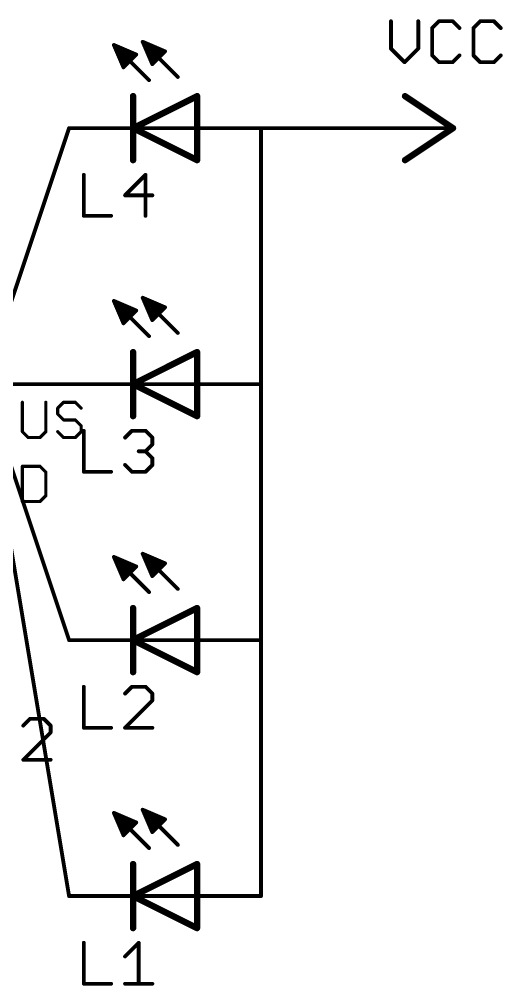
# Model space of a CAD drawing. Extents: x -12 to 175, y 0 to 78.
# Drawn here: x 155.51 to 174.69, y 9.14 to 47.5 of the extents above; entities that cross this region are included whole.
import ezdxf

# ---------------------------------------------------------------- set-up
doc = ezdxf.new("R2010")
doc.units = 0
for name, color, linetype in [('91', 82, 'CONTINUOUS'), ('94', 22, 'CONTINUOUS'), ('95', 253, 'CONTINUOUS'), ('96', 253, 'CONTINUOUS')]:
    doc.layers.add(name, color=color, linetype=linetype)

msp = doc.modelspace()

# ---------------------------------------------------------------- linework, layer by layer
at = {"layer": '91', "const_width": 0.1524}
for points in [[(157.48, 43.18), (154.94, 35.56)], [(165.1, 12.7), (165.1, 43.18)], [(165.1, 22.86), (165.1, 43.18)], [(165.1, 33.02), (165.1, 43.18)], [(170.18, 43.18), (165.1, 43.18)], [(154.94, 33.02), (157.48, 33.02)], [(157.48, 22.86), (154.94, 30.48)], [(157.48, 12.7), (154.94, 27.94)]]:
    msp.add_lwpolyline(points, dxfattribs=at)
at = {"layer": '91', "const_width": 0.0762}
for points in [[(157.5161, 43.168, 1), (157.4439, 43.192)], [(165.1381, 43.18, 1), (165.0619, 43.18)], [(165.1381, 43.18, 1), (165.0619, 43.18)], [(165.1381, 43.18, 1), (165.0619, 43.18)], [(165.1, 43.2181, 1), (165.1, 43.1419)], [(170.18, 43.1419, 1), (170.18, 43.2181)], [(157.48, 32.9819, 1), (157.48, 33.0581)], [(165.0619, 33.02, 1), (165.1381, 33.02)], [(157.4439, 22.848, 1), (157.5161, 22.872)], [(165.0619, 22.86, 1), (165.1381, 22.86)], [(157.4424, 12.6937, 1), (157.5176, 12.7063)], [(165.0619, 12.7, 1), (165.1381, 12.7)]]:
    msp.add_lwpolyline(points, format="xyb", dxfattribs=at)
at = {"layer": '94'}
for points, const_width in [([(159.258, 46.482), (160.147, 46.101)], 0.1524), ([(159.639, 45.593), (159.258, 46.482)], 0.1524), ([(160.655, 45.085), (159.258, 46.482)], 0.1524), ([(159.3596, 46.4385), (159.3596, 46.2449)], 0.1524), ([(159.512, 46.3731), (159.512, 45.8893)], 0.1524), ([(160.401, 46.609), (161.29, 46.228)], 0.1524), ([(160.782, 45.72), (160.401, 46.609)], 0.1524), ([(161.798, 45.212), (160.401, 46.609)], 0.1524), ([(160.4264, 46.5981), (160.4264, 46.5497)], 0.1524), ([(160.5788, 46.5328), (160.5788, 46.1941)], 0.1524), ([(160.7312, 46.4675), (160.7312, 45.8385)], 0.1524), ([(160.8836, 46.4022), (160.8836, 45.8216)], 0.1524), ([(161.036, 46.3369), (161.036, 45.974)], 0.1524), ([(160.147, 46.101), (159.639, 45.593)], 0.1524), ([(159.6644, 46.3078), (159.6644, 45.6184)], 0.1524), ([(159.8168, 46.2425), (159.8168, 45.7708)], 0.1524), ([(159.9692, 46.1772), (159.9692, 45.9232)], 0.1524), ([(160.1216, 46.1119), (160.1216, 46.0756)], 0.1524), ([(161.29, 46.228), (160.782, 45.72)], 0.1524), ([(161.1884, 46.2715), (161.1884, 46.1264)], 0.1524), ([(160.02, 43.18), (162.56, 44.45)], 0.254), ([(160.02, 43.18), (160.02, 44.45)], 0.254), ([(162.56, 43.18), (162.56, 44.45)], 0.254), ([(172.72, 43.18), (170.815, 44.45)], 0.254), ([(157.48, 43.18), (160.02, 43.18)], 0.1524), ([(162.56, 41.91), (160.02, 43.18)], 0.254), ([(160.02, 41.91), (160.02, 43.18)], 0.254), ([(162.56, 43.18), (160.02, 43.18)], 0.1524), ([(162.56, 41.91), (162.56, 43.18)], 0.254), ([(165.1, 43.18), (162.56, 43.18)], 0.1524), ([(170.18, 43.18), (172.72, 43.18)], 0.1524), ([(170.815, 41.91), (172.72, 43.18)], 0.254), ([(160.401, 36.449), (161.29, 36.068)], 0.1524), ([(160.782, 35.56), (160.401, 36.449)], 0.1524), ([(161.798, 35.052), (160.401, 36.449)], 0.1524), ([(160.4264, 36.4381), (160.4264, 36.3897)], 0.1524), ([(160.5788, 36.3728), (160.5788, 36.0341)], 0.1524), ([(159.258, 36.322), (160.147, 35.941)], 0.1524), ([(159.639, 35.433), (159.258, 36.322)], 0.1524), ([(160.655, 34.925), (159.258, 36.322)], 0.1524), ([(159.3596, 36.2785), (159.3596, 36.0849)], 0.1524), ([(159.512, 36.2131), (159.512, 35.7293)], 0.1524), ([(159.6644, 36.1478), (159.6644, 35.4584)], 0.1524), ([(159.8168, 36.0825), (159.8168, 35.6108)], 0.1524), ([(159.9692, 36.0172), (159.9692, 35.7632)], 0.1524), ([(160.7312, 36.3075), (160.7312, 35.6785)], 0.1524), ([(161.29, 36.068), (160.782, 35.56)], 0.1524), ([(160.8836, 36.2422), (160.8836, 35.6616)], 0.1524), ([(161.036, 36.1769), (161.036, 35.814)], 0.1524), ([(161.1884, 36.1115), (161.1884, 35.9664)], 0.1524), ([(160.147, 35.941), (159.639, 35.433)], 0.1524), ([(160.1216, 35.9519), (160.1216, 35.9156)], 0.1524), ([(160.02, 33.02), (162.56, 34.29)], 0.254), ([(160.02, 33.02), (160.02, 34.29)], 0.254), ([(162.56, 33.02), (162.56, 34.29)], 0.254), ([(157.48, 33.02), (160.02, 33.02)], 0.1524), ([(162.56, 31.75), (160.02, 33.02)], 0.254), ([(160.02, 31.75), (160.02, 33.02)], 0.254), ([(162.56, 33.02), (160.02, 33.02)], 0.1524), ([(162.56, 31.75), (162.56, 33.02)], 0.254), ([(165.1, 33.02), (162.56, 33.02)], 0.1524), ([(159.258, 26.162), (160.147, 25.781)], 0.1524), ([(159.639, 25.273), (159.258, 26.162)], 0.1524), ([(160.655, 24.765), (159.258, 26.162)], 0.1524), ([(159.3596, 26.1185), (159.3596, 25.9249)], 0.1524), ([(159.512, 26.0531), (159.512, 25.5693)], 0.1524), ([(160.401, 26.289), (161.29, 25.908)], 0.1524), ([(160.782, 25.4), (160.401, 26.289)], 0.1524), ([(161.798, 24.892), (160.401, 26.289)], 0.1524), ([(160.4264, 26.2781), (160.4264, 26.2297)], 0.1524), ([(160.5788, 26.2128), (160.5788, 25.8741)], 0.1524), ([(160.7312, 26.1475), (160.7312, 25.5185)], 0.1524), ([(160.8836, 26.0822), (160.8836, 25.5016)], 0.1524), ([(161.036, 26.0169), (161.036, 25.654)], 0.1524), ([(160.147, 25.781), (159.639, 25.273)], 0.1524), ([(159.6644, 25.9878), (159.6644, 25.2984)], 0.1524), ([(159.8168, 25.9225), (159.8168, 25.4508)], 0.1524), ([(159.9692, 25.8572), (159.9692, 25.6032)], 0.1524), ([(160.1216, 25.7919), (160.1216, 25.7556)], 0.1524), ([(161.29, 25.908), (160.782, 25.4)], 0.1524), ([(161.1884, 25.9515), (161.1884, 25.8064)], 0.1524), ([(160.02, 22.86), (162.56, 24.13)], 0.254), ([(160.02, 22.86), (160.02, 24.13)], 0.254), ([(162.56, 22.86), (162.56, 24.13)], 0.254), ([(157.48, 22.86), (160.02, 22.86)], 0.1524), ([(162.56, 21.59), (160.02, 22.86)], 0.254), ([(160.02, 21.59), (160.02, 22.86)], 0.254), ([(162.56, 22.86), (160.02, 22.86)], 0.1524), ([(162.56, 21.59), (162.56, 22.86)], 0.254), ([(165.1, 22.86), (162.56, 22.86)], 0.1524), ([(160.401, 16.129), (161.29, 15.748)], 0.1524), ([(160.782, 15.24), (160.401, 16.129)], 0.1524), ([(161.798, 14.732), (160.401, 16.129)], 0.1524), ([(160.4264, 16.1181), (160.4264, 16.0697)], 0.1524), ([(160.5788, 16.0528), (160.5788, 15.7141)], 0.1524), ([(159.258, 16.002), (160.147, 15.621)], 0.1524), ([(159.639, 15.113), (159.258, 16.002)], 0.1524), ([(160.655, 14.605), (159.258, 16.002)], 0.1524), ([(159.3596, 15.9585), (159.3596, 15.7649)], 0.1524), ([(159.512, 15.8931), (159.512, 15.4093)], 0.1524), ([(159.6644, 15.8278), (159.6644, 15.1384)], 0.1524), ([(159.8168, 15.7625), (159.8168, 15.2908)], 0.1524), ([(159.9692, 15.6972), (159.9692, 15.4432)], 0.1524), ([(160.7312, 15.9875), (160.7312, 15.3585)], 0.1524), ([(161.29, 15.748), (160.782, 15.24)], 0.1524), ([(160.8836, 15.9222), (160.8836, 15.3416)], 0.1524), ([(161.036, 15.8569), (161.036, 15.494)], 0.1524), ([(161.1884, 15.7915), (161.1884, 15.6464)], 0.1524), ([(160.147, 15.621), (159.639, 15.113)], 0.1524), ([(160.1216, 15.6319), (160.1216, 15.5956)], 0.1524), ([(160.02, 12.7), (162.56, 13.97)], 0.254), ([(160.02, 12.7), (160.02, 13.97)], 0.254), ([(162.56, 12.7), (162.56, 13.97)], 0.254), ([(157.48, 12.7), (160.02, 12.7)], 0.1524), ([(162.56, 11.43), (160.02, 12.7)], 0.254), ([(160.02, 11.43), (160.02, 12.7)], 0.254), ([(162.56, 12.7), (160.02, 12.7)], 0.1524), ([(162.56, 11.43), (162.56, 12.7)], 0.254), ([(165.1, 12.7), (162.56, 12.7)], 0.1524)]:
    msp.add_lwpolyline(points, dxfattribs=dict(at, const_width=const_width))
for points, const_width in [([(159.273, 46.517, 1), (159.243, 46.447)], 0.0762), ([(159.293, 46.497, 1), (159.223, 46.467)], 0.0762), ([(159.2849, 46.5089, 1), (159.2311, 46.4551)], 0.0762), ([(159.3977, 46.4385, 1), (159.3215, 46.4385)], 0.0762), ([(159.5501, 46.3731, 1), (159.4739, 46.3731)], 0.0762), ([(160.416, 46.644, 1), (160.386, 46.574)], 0.0762), ([(160.436, 46.624, 1), (160.366, 46.594)], 0.0762), ([(160.4279, 46.6359, 1), (160.3741, 46.5821)], 0.0762), ([(160.4645, 46.5981, 1), (160.3883, 46.5981)], 0.0762), ([(160.3883, 46.5497, 1), (160.4645, 46.5497)], 0.0762), ([(160.6169, 46.5328, 1), (160.5407, 46.5328)], 0.0762), ([(160.7693, 46.4675, 1), (160.6931, 46.4675)], 0.0762), ([(160.9217, 46.4022, 1), (160.8455, 46.4022)], 0.0762), ([(161.0741, 46.3369, 1), (160.9979, 46.3369)], 0.0762), ([(159.3215, 46.2449, 1), (159.3977, 46.2449)], 0.0762), ([(159.7025, 46.3078, 1), (159.6263, 46.3078)], 0.0762), ([(159.8549, 46.2425, 1), (159.7787, 46.2425)], 0.0762), ([(160.0073, 46.1772, 1), (159.9311, 46.1772)], 0.0762), ([(160.1597, 46.1119, 1), (160.0835, 46.1119)], 0.0762), ([(160.0835, 46.0756, 1), (160.1597, 46.0756)], 0.0762), ([(160.1739, 46.0741, 1), (160.1201, 46.1279)], 0.0762), ([(160.132, 46.066, 1), (160.162, 46.136)], 0.0762), ([(160.5407, 46.1941, 1), (160.6169, 46.1941)], 0.0762), ([(161.2265, 46.2715, 1), (161.1503, 46.2715)], 0.0762), ([(161.1503, 46.1264, 1), (161.2265, 46.1264)], 0.0762), ([(161.3169, 46.2011, 1), (161.2631, 46.2549)], 0.0762), ([(161.275, 46.193, 1), (161.305, 46.263)], 0.0762), ([(159.4739, 45.8893, 1), (159.5501, 45.8893)], 0.0762), ([(159.6121, 45.6199, 1), (159.6659, 45.5661)], 0.0762), ([(159.604, 45.578, 1), (159.674, 45.608)], 0.0762), ([(159.6263, 45.6184, 1), (159.7025, 45.6184)], 0.0762), ([(159.7787, 45.7708, 1), (159.8549, 45.7708)], 0.0762), ([(159.9311, 45.9232, 1), (160.0073, 45.9232)], 0.0762), ([(160.6931, 45.8385, 1), (160.7693, 45.8385)], 0.0762), ([(160.7551, 45.7469, 1), (160.8089, 45.6931)], 0.0762), ([(160.747, 45.705, 1), (160.817, 45.735)], 0.0762), ([(160.8455, 45.8216, 1), (160.9217, 45.8216)], 0.0762), ([(160.9979, 45.974, 1), (161.0741, 45.974)], 0.0762), ([(161.7711, 45.1851, 1), (161.8249, 45.2389)], 0.0762), ([(160.6281, 45.0581, 1), (160.6819, 45.1119)], 0.0762), ([(160.0835, 44.45, 1), (159.9565, 44.45)], 0.127), ([(162.6235, 44.45, 1), (162.4965, 44.45)], 0.127), ([(162.5884, 44.3932, 1), (162.5316, 44.5068)], 0.127), ([(170.8502, 44.5028, 1), (170.7798, 44.3972)], 0.127), ([(157.48, 43.2181, 1), (157.48, 43.1419)], 0.0762), ([(160.0484, 43.2368, 1), (159.9916, 43.1232)], 0.127), ([(160.0835, 43.18, 1), (159.9565, 43.18)], 0.127), ([(159.9916, 43.2368, 1), (160.0484, 43.1232)], 0.127), ([(159.9565, 43.18, 1), (160.0835, 43.18)], 0.127), ([(160.02, 43.2181, 1), (160.02, 43.1419)], 0.0762), ([(160.02, 43.1419, 1), (160.02, 43.2181)], 0.0762), ([(162.6235, 43.18, 1), (162.4965, 43.18)], 0.127), ([(162.4965, 43.18, 1), (162.6235, 43.18)], 0.127), ([(162.56, 43.2181, 1), (162.56, 43.1419)], 0.0762), ([(162.56, 43.1419, 1), (162.56, 43.2181)], 0.0762), ([(165.1, 43.1419, 1), (165.1, 43.2181)], 0.0762), ([(170.18, 43.2181, 1), (170.18, 43.1419)], 0.0762), ([(172.7552, 43.1272, 1), (172.6848, 43.2328)], 0.127), ([(172.6848, 43.1272, 1), (172.7552, 43.2328)], 0.127), ([(172.72, 43.1419, 1), (172.72, 43.2181)], 0.0762), ([(159.9565, 41.91, 1), (160.0835, 41.91)], 0.127), ([(162.4965, 41.91, 1), (162.6235, 41.91)], 0.127), ([(162.5316, 41.8532, 1), (162.5884, 41.9668)], 0.127), ([(170.7798, 41.9628, 1), (170.8502, 41.8572)], 0.127), ([(160.416, 36.484, 1), (160.386, 36.414)], 0.0762), ([(160.436, 36.464, 1), (160.366, 36.434)], 0.0762), ([(160.4279, 36.4759, 1), (160.3741, 36.4221)], 0.0762), ([(160.4645, 36.4381, 1), (160.3883, 36.4381)], 0.0762), ([(160.6169, 36.3728, 1), (160.5407, 36.3728)], 0.0762), ([(159.273, 36.357, 1), (159.243, 36.287)], 0.0762), ([(159.293, 36.337, 1), (159.223, 36.307)], 0.0762), ([(159.2849, 36.3489, 1), (159.2311, 36.2951)], 0.0762), ([(159.3977, 36.2785, 1), (159.3215, 36.2785)], 0.0762), ([(159.3215, 36.0849, 1), (159.3977, 36.0849)], 0.0762), ([(159.5501, 36.2131, 1), (159.4739, 36.2131)], 0.0762), ([(159.7025, 36.1478, 1), (159.6263, 36.1478)], 0.0762), ([(159.8549, 36.0825, 1), (159.7787, 36.0825)], 0.0762), ([(160.0073, 36.0172, 1), (159.9311, 36.0172)], 0.0762), ([(160.3883, 36.3897, 1), (160.4645, 36.3897)], 0.0762), ([(160.5407, 36.0341, 1), (160.6169, 36.0341)], 0.0762), ([(160.7693, 36.3075, 1), (160.6931, 36.3075)], 0.0762), ([(160.9217, 36.2422, 1), (160.8455, 36.2422)], 0.0762), ([(161.0741, 36.1769, 1), (160.9979, 36.1769)], 0.0762), ([(161.2265, 36.1115, 1), (161.1503, 36.1115)], 0.0762), ([(161.3169, 36.0411, 1), (161.2631, 36.0949)], 0.0762), ([(161.275, 36.033, 1), (161.305, 36.103)], 0.0762), ([(159.4739, 35.7293, 1), (159.5501, 35.7293)], 0.0762), ([(159.9311, 35.7632, 1), (160.0073, 35.7632)], 0.0762), ([(160.1597, 35.9519, 1), (160.0835, 35.9519)], 0.0762), ([(160.0835, 35.9156, 1), (160.1597, 35.9156)], 0.0762), ([(160.1739, 35.9141, 1), (160.1201, 35.9679)], 0.0762), ([(160.132, 35.906, 1), (160.162, 35.976)], 0.0762), ([(160.6931, 35.6785, 1), (160.7693, 35.6785)], 0.0762), ([(160.8455, 35.6616, 1), (160.9217, 35.6616)], 0.0762), ([(160.9979, 35.814, 1), (161.0741, 35.814)], 0.0762), ([(161.1503, 35.9664, 1), (161.2265, 35.9664)], 0.0762), ([(159.6121, 35.4599, 1), (159.6659, 35.4061)], 0.0762), ([(159.604, 35.418, 1), (159.674, 35.448)], 0.0762), ([(159.6263, 35.4584, 1), (159.7025, 35.4584)], 0.0762), ([(159.7787, 35.6108, 1), (159.8549, 35.6108)], 0.0762), ([(160.7551, 35.5869, 1), (160.8089, 35.5331)], 0.0762), ([(160.747, 35.545, 1), (160.817, 35.575)], 0.0762), ([(160.6281, 34.8981, 1), (160.6819, 34.9519)], 0.0762), ([(161.7711, 35.0251, 1), (161.8249, 35.0789)], 0.0762), ([(160.0835, 34.29, 1), (159.9565, 34.29)], 0.127), ([(162.6235, 34.29, 1), (162.4965, 34.29)], 0.127), ([(162.5884, 34.2332, 1), (162.5316, 34.3468)], 0.127), ([(157.48, 33.0581, 1), (157.48, 32.9819)], 0.0762), ([(160.0484, 33.0768, 1), (159.9916, 32.9632)], 0.127), ([(160.0835, 33.02, 1), (159.9565, 33.02)], 0.127), ([(159.9916, 33.0768, 1), (160.0484, 32.9632)], 0.127), ([(159.9565, 33.02, 1), (160.0835, 33.02)], 0.127), ([(160.02, 33.0581, 1), (160.02, 32.9819)], 0.0762), ([(160.02, 32.9819, 1), (160.02, 33.0581)], 0.0762), ([(162.6235, 33.02, 1), (162.4965, 33.02)], 0.127), ([(162.4965, 33.02, 1), (162.6235, 33.02)], 0.127), ([(162.56, 33.0581, 1), (162.56, 32.9819)], 0.0762), ([(162.56, 32.9819, 1), (162.56, 33.0581)], 0.0762), ([(165.1, 32.9819, 1), (165.1, 33.0581)], 0.0762), ([(162.5316, 31.6932, 1), (162.5884, 31.8068)], 0.127), ([(159.9565, 31.75, 1), (160.0835, 31.75)], 0.127), ([(162.4965, 31.75, 1), (162.6235, 31.75)], 0.127), ([(159.273, 26.197, 1), (159.243, 26.127)], 0.0762), ([(159.293, 26.177, 1), (159.223, 26.147)], 0.0762), ([(159.2849, 26.1889, 1), (159.2311, 26.1351)], 0.0762), ([(159.3977, 26.1185, 1), (159.3215, 26.1185)], 0.0762), ([(159.5501, 26.0531, 1), (159.4739, 26.0531)], 0.0762), ([(160.416, 26.324, 1), (160.386, 26.254)], 0.0762), ([(160.436, 26.304, 1), (160.366, 26.274)], 0.0762), ([(160.4279, 26.3159, 1), (160.3741, 26.2621)], 0.0762), ([(160.4645, 26.2781, 1), (160.3883, 26.2781)], 0.0762), ([(160.3883, 26.2297, 1), (160.4645, 26.2297)], 0.0762), ([(160.6169, 26.2128, 1), (160.5407, 26.2128)], 0.0762), ([(160.7693, 26.1475, 1), (160.6931, 26.1475)], 0.0762), ([(160.9217, 26.0822, 1), (160.8455, 26.0822)], 0.0762), ([(161.0741, 26.0169, 1), (160.9979, 26.0169)], 0.0762), ([(159.3215, 25.9249, 1), (159.3977, 25.9249)], 0.0762), ([(159.7025, 25.9878, 1), (159.6263, 25.9878)], 0.0762), ([(159.8549, 25.9225, 1), (159.7787, 25.9225)], 0.0762), ([(160.0073, 25.8572, 1), (159.9311, 25.8572)], 0.0762), ([(160.1597, 25.7919, 1), (160.0835, 25.7919)], 0.0762), ([(160.0835, 25.7556, 1), (160.1597, 25.7556)], 0.0762), ([(160.1739, 25.7541, 1), (160.1201, 25.8079)], 0.0762), ([(160.132, 25.746, 1), (160.162, 25.816)], 0.0762), ([(160.5407, 25.8741, 1), (160.6169, 25.8741)], 0.0762), ([(161.2265, 25.9515, 1), (161.1503, 25.9515)], 0.0762), ([(161.1503, 25.8064, 1), (161.2265, 25.8064)], 0.0762), ([(161.3169, 25.8811, 1), (161.2631, 25.9349)], 0.0762), ([(161.275, 25.873, 1), (161.305, 25.943)], 0.0762), ([(159.4739, 25.5693, 1), (159.5501, 25.5693)], 0.0762), ([(159.6121, 25.2999, 1), (159.6659, 25.2461)], 0.0762), ([(159.604, 25.258, 1), (159.674, 25.288)], 0.0762), ([(159.6263, 25.2984, 1), (159.7025, 25.2984)], 0.0762), ([(159.7787, 25.4508, 1), (159.8549, 25.4508)], 0.0762), ([(159.9311, 25.6032, 1), (160.0073, 25.6032)], 0.0762), ([(160.6931, 25.5185, 1), (160.7693, 25.5185)], 0.0762), ([(160.7551, 25.4269, 1), (160.8089, 25.3731)], 0.0762), ([(160.747, 25.385, 1), (160.817, 25.415)], 0.0762), ([(160.8455, 25.5016, 1), (160.9217, 25.5016)], 0.0762), ([(160.9979, 25.654, 1), (161.0741, 25.654)], 0.0762), ([(161.7711, 24.8651, 1), (161.8249, 24.9189)], 0.0762), ([(160.6281, 24.7381, 1), (160.6819, 24.7919)], 0.0762), ([(160.0835, 24.13, 1), (159.9565, 24.13)], 0.127), ([(162.6235, 24.13, 1), (162.4965, 24.13)], 0.127), ([(162.5884, 24.0732, 1), (162.5316, 24.1868)], 0.127), ([(157.48, 22.8981, 1), (157.48, 22.8219)], 0.0762), ([(160.0484, 22.9168, 1), (159.9916, 22.8032)], 0.127), ([(160.0835, 22.86, 1), (159.9565, 22.86)], 0.127), ([(159.9916, 22.9168, 1), (160.0484, 22.8032)], 0.127), ([(159.9565, 22.86, 1), (160.0835, 22.86)], 0.127), ([(160.02, 22.8981, 1), (160.02, 22.8219)], 0.0762), ([(160.02, 22.8219, 1), (160.02, 22.8981)], 0.0762), ([(162.6235, 22.86, 1), (162.4965, 22.86)], 0.127), ([(162.4965, 22.86, 1), (162.6235, 22.86)], 0.127), ([(162.56, 22.8981, 1), (162.56, 22.8219)], 0.0762), ([(162.56, 22.8219, 1), (162.56, 22.8981)], 0.0762), ([(165.1, 22.8219, 1), (165.1, 22.8981)], 0.0762), ([(159.9565, 21.59, 1), (160.0835, 21.59)], 0.127), ([(162.4965, 21.59, 1), (162.6235, 21.59)], 0.127), ([(162.5316, 21.5332, 1), (162.5884, 21.6468)], 0.127), ([(160.416, 16.164, 1), (160.386, 16.094)], 0.0762), ([(160.436, 16.144, 1), (160.366, 16.114)], 0.0762), ([(160.4279, 16.1559, 1), (160.3741, 16.1021)], 0.0762), ([(160.4645, 16.1181, 1), (160.3883, 16.1181)], 0.0762), ([(160.6169, 16.0528, 1), (160.5407, 16.0528)], 0.0762), ([(159.273, 16.037, 1), (159.243, 15.967)], 0.0762), ([(159.293, 16.017, 1), (159.223, 15.987)], 0.0762), ([(159.2849, 16.0289, 1), (159.2311, 15.9751)], 0.0762), ([(159.3977, 15.9585, 1), (159.3215, 15.9585)], 0.0762), ([(159.3215, 15.7649, 1), (159.3977, 15.7649)], 0.0762), ([(159.5501, 15.8931, 1), (159.4739, 15.8931)], 0.0762), ([(159.7025, 15.8278, 1), (159.6263, 15.8278)], 0.0762), ([(159.8549, 15.7625, 1), (159.7787, 15.7625)], 0.0762), ([(160.0073, 15.6972, 1), (159.9311, 15.6972)], 0.0762), ([(160.3883, 16.0697, 1), (160.4645, 16.0697)], 0.0762), ([(160.5407, 15.7141, 1), (160.6169, 15.7141)], 0.0762), ([(160.7693, 15.9875, 1), (160.6931, 15.9875)], 0.0762), ([(160.9217, 15.9222, 1), (160.8455, 15.9222)], 0.0762), ([(161.0741, 15.8569, 1), (160.9979, 15.8569)], 0.0762), ([(161.2265, 15.7915, 1), (161.1503, 15.7915)], 0.0762), ([(161.3169, 15.7211, 1), (161.2631, 15.7749)], 0.0762), ([(161.275, 15.713, 1), (161.305, 15.783)], 0.0762), ([(159.4739, 15.4093, 1), (159.5501, 15.4093)], 0.0762), ([(159.9311, 15.4432, 1), (160.0073, 15.4432)], 0.0762), ([(160.1597, 15.6319, 1), (160.0835, 15.6319)], 0.0762), ([(160.0835, 15.5956, 1), (160.1597, 15.5956)], 0.0762), ([(160.1739, 15.5941, 1), (160.1201, 15.6479)], 0.0762), ([(160.132, 15.586, 1), (160.162, 15.656)], 0.0762), ([(160.6931, 15.3585, 1), (160.7693, 15.3585)], 0.0762), ([(160.8455, 15.3416, 1), (160.9217, 15.3416)], 0.0762), ([(160.9979, 15.494, 1), (161.0741, 15.494)], 0.0762), ([(161.1503, 15.6464, 1), (161.2265, 15.6464)], 0.0762), ([(159.6121, 15.1399, 1), (159.6659, 15.0861)], 0.0762), ([(159.604, 15.098, 1), (159.674, 15.128)], 0.0762), ([(159.6263, 15.1384, 1), (159.7025, 15.1384)], 0.0762), ([(159.7787, 15.2908, 1), (159.8549, 15.2908)], 0.0762), ([(160.7551, 15.2669, 1), (160.8089, 15.2131)], 0.0762), ([(160.747, 15.225, 1), (160.817, 15.255)], 0.0762), ([(160.6281, 14.5781, 1), (160.6819, 14.6319)], 0.0762), ([(161.7711, 14.7051, 1), (161.8249, 14.7589)], 0.0762), ([(160.0835, 13.97, 1), (159.9565, 13.97)], 0.127), ([(162.6235, 13.97, 1), (162.4965, 13.97)], 0.127), ([(162.5884, 13.9132, 1), (162.5316, 14.0268)], 0.127), ([(157.48, 12.7381, 1), (157.48, 12.6619)], 0.0762), ([(160.0484, 12.7568, 1), (159.9916, 12.6432)], 0.127), ([(160.0835, 12.7, 1), (159.9565, 12.7)], 0.127), ([(159.9916, 12.7568, 1), (160.0484, 12.6432)], 0.127), ([(159.9565, 12.7, 1), (160.0835, 12.7)], 0.127), ([(160.02, 12.7381, 1), (160.02, 12.6619)], 0.0762), ([(160.02, 12.6619, 1), (160.02, 12.7381)], 0.0762), ([(162.6235, 12.7, 1), (162.4965, 12.7)], 0.127), ([(162.4965, 12.7, 1), (162.6235, 12.7)], 0.127), ([(162.56, 12.7381, 1), (162.56, 12.6619)], 0.0762), ([(162.56, 12.6619, 1), (162.56, 12.7381)], 0.0762), ([(165.1, 12.6619, 1), (165.1, 12.7381)], 0.0762), ([(162.5316, 11.3732, 1), (162.5884, 11.4868)], 0.127), ([(159.9565, 11.43, 1), (160.0835, 11.43)], 0.127), ([(162.4965, 11.43, 1), (162.6235, 11.43)], 0.127)]:
    msp.add_lwpolyline(points, format="xyb", dxfattribs=dict(at, const_width=const_width))
at = {"layer": '95'}
for points, const_width in [([(158.0642, 41.3272), (158.0642, 39.7002)], 0.1524), ([(160.5148, 41.3272), (159.7014, 40.5137)], 0.1524), ([(160.5148, 39.7002), (160.5148, 41.3272)], 0.1524), ([(159.7014, 40.5137), (160.786, 40.5137)], 0.1524), ([(158.0642, 39.7002), (159.1489, 39.7002)], 0.1524), ([(155.6257, 32.2973), (155.6257, 31.1321)], 0.127), ([(156.5578, 31.1321), (156.5578, 32.2973)], 0.127), ([(157.262, 32.2973), (157.0289, 32.0643)], 0.127), ([(157.728, 32.2973), (157.262, 32.2973)], 0.127), ([(157.9611, 32.0643), (157.728, 32.2973)], 0.127), ([(157.0289, 32.0643), (157.0289, 31.8312)], 0.127), ([(157.0289, 31.8312), (157.262, 31.5982)], 0.127), ([(157.262, 31.5982), (157.728, 31.5982)], 0.127), ([(157.728, 31.5982), (157.9611, 31.3652)], 0.127), ([(155.6257, 31.1321), (155.8587, 30.8991)], 0.127), ([(156.3248, 30.8991), (156.5578, 31.1321)], 0.127), ([(157.262, 30.8991), (157.0289, 31.1321)], 0.127), ([(157.9611, 31.1321), (157.728, 30.8991)], 0.127), ([(157.9611, 31.3652), (157.9611, 31.1321)], 0.127), ([(158.0642, 31.1672), (158.0642, 29.5402)], 0.1524), ([(159.7014, 30.896), (159.9725, 31.1672)], 0.1524), ([(159.9725, 31.1672), (160.5148, 31.1672)], 0.1524), ([(160.5148, 31.1672), (160.786, 30.896)], 0.1524), ([(155.8587, 30.8991), (156.3248, 30.8991)], 0.127), ([(157.728, 30.8991), (157.262, 30.8991)], 0.127), ([(160.786, 30.6249), (160.5148, 30.3537)], 0.1524), ([(160.786, 30.896), (160.786, 30.6249)], 0.1524), ([(160.5148, 30.3537), (160.2437, 30.3537)], 0.1524), ([(160.5148, 30.3537), (160.786, 30.0825)], 0.1524), ([(160.786, 30.0825), (160.786, 29.8114)], 0.1524), ([(155.6257, 29.7573), (155.6257, 28.3591)], 0.127), ([(156.3248, 29.7573), (155.6257, 29.7573)], 0.127), ([(156.5578, 29.5243), (156.3248, 29.7573)], 0.127), ([(156.5578, 28.5921), (156.5578, 29.5243)], 0.127), ([(158.0642, 29.5402), (159.1489, 29.5402)], 0.1524), ([(159.9725, 29.5402), (159.7014, 29.8114)], 0.1524), ([(160.5148, 29.5402), (159.9725, 29.5402)], 0.1524), ([(160.786, 29.8114), (160.5148, 29.5402)], 0.1524), ([(155.6257, 28.3591), (156.3248, 28.3591)], 0.127), ([(156.3248, 28.3591), (156.5578, 28.5921)], 0.127), ([(158.0642, 21.0072), (158.0642, 19.3802)], 0.1524), ([(159.9725, 21.0072), (159.7014, 20.736)], 0.1524), ([(160.5148, 21.0072), (159.9725, 21.0072)], 0.1524), ([(160.786, 20.736), (160.5148, 21.0072)], 0.1524), ([(160.786, 20.4649), (160.786, 20.736)], 0.1524), ([(159.7014, 19.3802), (160.786, 20.4649)], 0.1524), ([(158.0642, 19.3802), (159.1489, 19.3802)], 0.1524), ([(160.786, 19.3802), (159.7014, 19.3802)], 0.1524), ([(158.0642, 10.8472), (158.0642, 9.2202)], 0.1524), ([(159.7014, 10.3049), (160.2437, 10.8472)], 0.1524), ([(160.2437, 10.8472), (160.2437, 9.2202)], 0.1524), ([(158.0642, 9.2202), (159.1489, 9.2202)], 0.1524), ([(159.7014, 9.2202), (160.786, 9.2202)], 0.1524)]:
    msp.add_lwpolyline(points, dxfattribs=dict(at, const_width=const_width))
for points, const_width in [([(158.1023, 41.3272, 1), (158.0261, 41.3272)], 0.0762), ([(160.5529, 41.3272, 1), (160.4768, 41.3272)], 0.0762), ([(160.5418, 41.3002, 1), (160.4879, 41.3541)], 0.0762), ([(159.7014, 40.5518, 1), (159.7014, 40.4756)], 0.0762), ([(159.6744, 40.5406, 1), (159.7283, 40.4868)], 0.0762), ([(160.786, 40.4756, 1), (160.786, 40.5518)], 0.0762), ([(158.0642, 39.7383, 1), (158.0642, 39.6621)], 0.0762), ([(158.0261, 39.7002, 1), (158.1023, 39.7002)], 0.0762), ([(159.1489, 39.6621, 1), (159.1489, 39.7383)], 0.0762), ([(160.4768, 39.7002, 1), (160.5529, 39.7002)], 0.0762), ([(155.6574, 32.2973, 1), (155.5939, 32.2973)], 0.0635), ([(156.5895, 32.2973, 1), (156.526, 32.2973)], 0.0635), ([(157.262, 32.329, 1), (157.262, 32.2655)], 0.0635), ([(157.2844, 32.2748, 1), (157.2395, 32.3197)], 0.0635), ([(157.7505, 32.3197, 1), (157.7056, 32.2748)], 0.0635), ([(157.728, 32.2655, 1), (157.728, 32.329)], 0.0635), ([(157.0607, 32.0643, 1), (156.9972, 32.0643)], 0.0635), ([(157.0065, 32.0867, 1), (157.0514, 32.0418)], 0.0635), ([(157.0514, 31.8537, 1), (157.0065, 31.8088)], 0.0635), ([(156.9972, 31.8312, 1), (157.0607, 31.8312)], 0.0635), ([(157.9386, 32.0418, 1), (157.9835, 32.0867)], 0.0635), ([(157.262, 31.6299, 1), (157.262, 31.5664)], 0.0635), ([(157.2395, 31.5757, 1), (157.2844, 31.6206)], 0.0635), ([(157.7505, 31.6206, 1), (157.7056, 31.5757)], 0.0635), ([(157.728, 31.5664, 1), (157.728, 31.6299)], 0.0635), ([(155.6481, 31.1546, 1), (155.6032, 31.1097)], 0.0635), ([(155.5939, 31.1321, 1), (155.6574, 31.1321)], 0.0635), ([(156.526, 31.1321, 1), (156.5895, 31.1321)], 0.0635), ([(156.5802, 31.1097, 1), (156.5353, 31.1546)], 0.0635), ([(157.0514, 31.1546, 1), (157.0065, 31.1097)], 0.0635), ([(157.9928, 31.3652, 1), (157.9293, 31.3652)], 0.0635), ([(157.9293, 31.1321, 1), (157.9928, 31.1321)], 0.0635), ([(157.9386, 31.3427, 1), (157.9835, 31.3876)], 0.0635), ([(157.9835, 31.1097, 1), (157.9386, 31.1546)], 0.0635), ([(158.1023, 31.1672, 1), (158.0261, 31.1672)], 0.0762), ([(159.9725, 31.2053, 1), (159.9725, 31.1291)], 0.0762), ([(159.9995, 31.1402, 1), (159.9456, 31.1941)], 0.0762), ([(160.5418, 31.1941, 1), (160.4879, 31.1402)], 0.0762), ([(160.5148, 31.1291, 1), (160.5148, 31.2053)], 0.0762), ([(155.8587, 30.9308, 1), (155.8587, 30.8674)], 0.0635), ([(155.8362, 30.8766, 1), (155.8811, 30.9216)], 0.0635), ([(156.3023, 30.9216, 1), (156.3472, 30.8766)], 0.0635), ([(156.3248, 30.8674, 1), (156.3248, 30.9308)], 0.0635), ([(157.262, 30.9308, 1), (157.262, 30.8674)], 0.0635), ([(157.2395, 30.8766, 1), (157.2844, 30.9216)], 0.0635), ([(157.7056, 30.9216, 1), (157.7505, 30.8766)], 0.0635), ([(157.728, 30.8674, 1), (157.728, 30.9308)], 0.0635), ([(159.6744, 30.923, 1), (159.7283, 30.8691)], 0.0762), ([(160.8241, 30.896, 1), (160.7479, 30.896)], 0.0762), ([(160.7591, 30.8691, 1), (160.813, 30.923)], 0.0762), ([(160.813, 30.5979, 1), (160.7591, 30.6518)], 0.0762), ([(160.2437, 30.3918, 1), (160.2437, 30.3156)], 0.0762), ([(160.5418, 30.3806, 1), (160.4879, 30.3268)], 0.0762), ([(160.4879, 30.3806, 1), (160.5418, 30.3268)], 0.0762), ([(160.5148, 30.3156, 1), (160.5148, 30.3918)], 0.0762), ([(160.7479, 30.6249, 1), (160.8241, 30.6249)], 0.0762), ([(160.8241, 30.0825, 1), (160.7479, 30.0825)], 0.0762), ([(160.7591, 30.0556, 1), (160.813, 30.1095)], 0.0762), ([(155.6574, 29.7573, 1), (155.5939, 29.7573)], 0.0635), ([(155.6257, 29.789, 1), (155.6257, 29.7255)], 0.0635), ([(156.3472, 29.7797, 1), (156.3023, 29.7348)], 0.0635), ([(156.3248, 29.7255, 1), (156.3248, 29.789)], 0.0635), ([(156.5895, 29.5243, 1), (156.526, 29.5243)], 0.0635), ([(156.5353, 29.5018, 1), (156.5802, 29.5467)], 0.0635), ([(158.0642, 29.5783, 1), (158.0642, 29.5021)], 0.0762), ([(158.0261, 29.5402, 1), (158.1023, 29.5402)], 0.0762), ([(159.1489, 29.5021, 1), (159.1489, 29.5783)], 0.0762), ([(159.7283, 29.8383, 1), (159.6744, 29.7844)], 0.0762), ([(159.9725, 29.5783, 1), (159.9725, 29.5021)], 0.0762), ([(159.9456, 29.5133, 1), (159.9995, 29.5671)], 0.0762), ([(160.4879, 29.5671, 1), (160.5418, 29.5133)], 0.0762), ([(160.5148, 29.5021, 1), (160.5148, 29.5783)], 0.0762), ([(160.7479, 29.8114, 1), (160.8241, 29.8114)], 0.0762), ([(160.813, 29.7844, 1), (160.7591, 29.8383)], 0.0762), ([(155.6257, 28.3909, 1), (155.6257, 28.3274)], 0.0635), ([(155.5939, 28.3591, 1), (155.6574, 28.3591)], 0.0635), ([(156.3023, 28.3816, 1), (156.3472, 28.3366)], 0.0635), ([(156.3248, 28.3274, 1), (156.3248, 28.3909)], 0.0635), ([(156.526, 28.5921, 1), (156.5895, 28.5921)], 0.0635), ([(156.5802, 28.5697, 1), (156.5353, 28.6146)], 0.0635), ([(158.1023, 21.0072, 1), (158.0261, 21.0072)], 0.0762), ([(159.6744, 20.763, 1), (159.7283, 20.7091)], 0.0762), ([(159.9725, 21.0453, 1), (159.9725, 20.9691)], 0.0762), ([(159.9995, 20.9802, 1), (159.9456, 21.0341)], 0.0762), ([(160.5418, 21.0341, 1), (160.4879, 20.9802)], 0.0762), ([(160.5148, 20.9691, 1), (160.5148, 21.0453)], 0.0762), ([(160.8241, 20.736, 1), (160.7479, 20.736)], 0.0762), ([(160.7591, 20.7091, 1), (160.813, 20.763)], 0.0762), ([(160.7479, 20.4649, 1), (160.8241, 20.4649)], 0.0762), ([(160.813, 20.4379, 1), (160.7591, 20.4918)], 0.0762), ([(158.0642, 19.4183, 1), (158.0642, 19.3421)], 0.0762), ([(158.0261, 19.3802, 1), (158.1023, 19.3802)], 0.0762), ([(159.1489, 19.3421, 1), (159.1489, 19.4183)], 0.0762), ([(159.7014, 19.4183, 1), (159.7014, 19.3421)], 0.0762), ([(159.6744, 19.4071, 1), (159.7283, 19.3533)], 0.0762), ([(160.786, 19.3421, 1), (160.786, 19.4183)], 0.0762), ([(158.1023, 10.8472, 1), (158.0261, 10.8472)], 0.0762), ([(160.2818, 10.8472, 1), (160.2056, 10.8472)], 0.0762), ([(160.2706, 10.8202, 1), (160.2167, 10.8741)], 0.0762), ([(159.6744, 10.3318, 1), (159.7283, 10.2779)], 0.0762), ([(158.0642, 9.2583, 1), (158.0642, 9.1821)], 0.0762), ([(158.0261, 9.2202, 1), (158.1023, 9.2202)], 0.0762), ([(159.1489, 9.1821, 1), (159.1489, 9.2583)], 0.0762), ([(159.7014, 9.2583, 1), (159.7014, 9.1821)], 0.0762), ([(160.2056, 9.2202, 1), (160.2818, 9.2202)], 0.0762), ([(160.786, 9.1821, 1), (160.786, 9.2583)], 0.0762)]:
    msp.add_lwpolyline(points, format="xyb", dxfattribs=dict(at, const_width=const_width))
at = {"layer": '96', "const_width": 0.1524}
for points in [[(170.2562, 47.4232), (170.2562, 46.3385)], [(171.3409, 46.3385), (171.3409, 47.4232)], [(172.1645, 47.4232), (171.8934, 47.152)], [(171.8934, 47.152), (171.8934, 46.0674)], [(172.7069, 47.4232), (172.1645, 47.4232)], [(172.978, 47.152), (172.7069, 47.4232)], [(173.8017, 47.4232), (173.5305, 47.152)], [(173.5305, 47.152), (173.5305, 46.0674)], [(174.344, 47.4232), (173.8017, 47.4232)], [(174.6152, 47.152), (174.344, 47.4232)], [(170.2562, 46.3385), (170.7985, 45.7962)], [(170.7985, 45.7962), (171.3409, 46.3385)], [(171.8934, 46.0674), (172.1645, 45.7962)], [(172.7069, 45.7962), (172.978, 46.0674)], [(173.5305, 46.0674), (173.8017, 45.7962)], [(174.344, 45.7962), (174.6152, 46.0674)], [(172.1645, 45.7962), (172.7069, 45.7962)], [(173.8017, 45.7962), (174.344, 45.7962)], [(155.9334, 19.7372), (155.6622, 19.466)], [(156.4757, 19.7372), (155.9334, 19.7372)], [(156.7469, 19.466), (156.4757, 19.7372)], [(155.6622, 18.1102), (156.7469, 19.1949)], [(156.7469, 19.1949), (156.7469, 19.466)], [(156.7469, 18.1102), (155.6622, 18.1102)]]:
    msp.add_lwpolyline(points, dxfattribs=at)
at = {"layer": '96', "const_width": 0.0762}
for points in [[(170.2943, 47.4232, 1), (170.2181, 47.4232)], [(171.379, 47.4232, 1), (171.3028, 47.4232)], [(171.8664, 47.179, 1), (171.9203, 47.1251)], [(171.9315, 47.152, 1), (171.8553, 47.152)], [(172.1645, 47.4613, 1), (172.1645, 47.3851)], [(172.1915, 47.3962, 1), (172.1376, 47.4501)], [(172.7338, 47.4501, 1), (172.6799, 47.3962)], [(172.7069, 47.3851, 1), (172.7069, 47.4613)], [(172.9511, 47.1251, 1), (173.005, 47.179)], [(173.5686, 47.152, 1), (173.4924, 47.152)], [(173.5036, 47.179, 1), (173.5575, 47.1251)], [(173.8017, 47.4613, 1), (173.8017, 47.3851)], [(173.8286, 47.3962, 1), (173.7747, 47.4501)], [(174.3709, 47.4501, 1), (174.3171, 47.3962)], [(174.344, 47.3851, 1), (174.344, 47.4613)], [(174.5882, 47.1251, 1), (174.6421, 47.179)], [(170.2831, 46.3655, 1), (170.2293, 46.3116)], [(171.3678, 46.3116, 1), (171.3139, 46.3655)], [(170.2181, 46.3385, 1), (170.2943, 46.3385)], [(171.3028, 46.3385, 1), (171.379, 46.3385)], [(171.9203, 46.0943, 1), (171.8664, 46.0404)], [(171.8553, 46.0674, 1), (171.9315, 46.0674)], [(173.005, 46.0404, 1), (172.9511, 46.0943)], [(173.5575, 46.0943, 1), (173.5036, 46.0404)], [(173.4924, 46.0674, 1), (173.5686, 46.0674)], [(174.6421, 46.0404, 1), (174.5882, 46.0943)], [(170.7716, 45.8231, 1), (170.8255, 45.7693)], [(170.7716, 45.7693, 1), (170.8255, 45.8231)], [(172.1645, 45.8343, 1), (172.1645, 45.7581)], [(172.1376, 45.7693, 1), (172.1915, 45.8231)], [(172.6799, 45.8231, 1), (172.7338, 45.7693)], [(172.7069, 45.7581, 1), (172.7069, 45.8343)], [(173.8017, 45.8343, 1), (173.8017, 45.7581)], [(173.7747, 45.7693, 1), (173.8286, 45.8231)], [(174.3171, 45.8231, 1), (174.3709, 45.7693)], [(174.344, 45.7581, 1), (174.344, 45.8343)], [(155.9334, 19.7753, 1), (155.9334, 19.6991)], [(155.9603, 19.7102, 1), (155.9065, 19.7641)], [(156.5027, 19.7641, 1), (156.4488, 19.7102)], [(156.4757, 19.6991, 1), (156.4757, 19.7753)], [(155.6353, 19.493, 1), (155.6892, 19.4391)], [(156.785, 19.466, 1), (156.7088, 19.466)], [(156.7088, 19.1949, 1), (156.785, 19.1949)], [(156.7738, 19.1679, 1), (156.7199, 19.2218)], [(156.72, 19.4391, 1), (156.7738, 19.493)], [(155.6622, 18.1483, 1), (155.6622, 18.0721)], [(155.6353, 18.1371, 1), (155.6892, 18.0833)], [(156.7469, 18.0721, 1), (156.7469, 18.1483)]]:
    msp.add_lwpolyline(points, format="xyb", dxfattribs=at)

doc.saveas('drawing.dxf')
